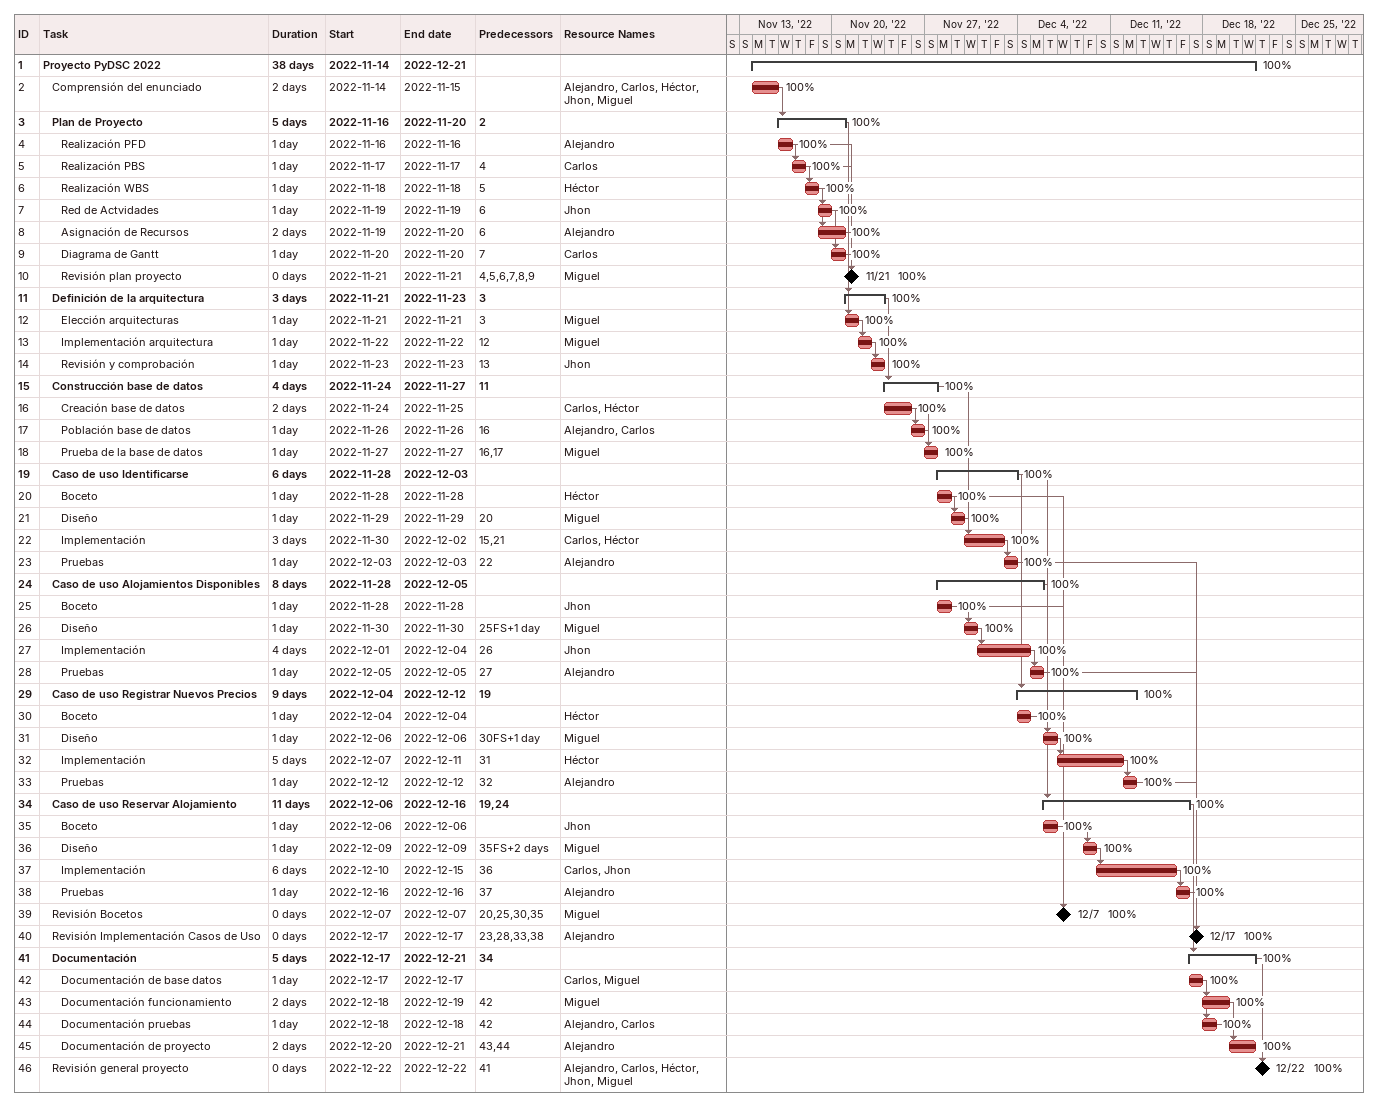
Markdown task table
| ID | Level | Task | Duration | Start | Finish | Predecessors | Resources | % complete |
|---|---|---|---|---|---|---|---|---|
| 1 | 1 | **Proyecto PyDSC 2022** | 38d | 2022-11-14 | 2022-12-21 |  |  | 100 |
| 2 | 2 | Comprensión del enunciado | 2d | 2022-11-14 | 2022-11-15 |  | Alejandro, Carlos, Héctor, Jhon, Miguel | 100 |
| 3 | 2 | **Plan de Proyecto** | 5d | 2022-11-16 | 2022-11-20 | 2 |  | 100 |
| 4 | 3 | Realización PFD | 1d | 2022-11-16 | 2022-11-16 |  | Alejandro | 100 |
| 5 | 3 | Realización PBS | 1d | 2022-11-17 | 2022-11-17 | 4 | Carlos | 100 |
| 6 | 3 | Realización WBS | 1d | 2022-11-18 | 2022-11-18 | 5 | Héctor | 100 |
| 7 | 3 | Red de Actvidades | 1d | 2022-11-19 | 2022-11-19 | 6 | Jhon | 100 |
| 8 | 3 | Asignación de Recursos | 2d | 2022-11-19 | 2022-11-20 | 6 | Alejandro | 100 |
| 9 | 3 | Diagrama de Gantt | 1d | 2022-11-20 | 2022-11-20 | 7 | Carlos | 100 |
| 10 | 3 | Revisión plan proyecto | 0d | 2022-11-21 | 2022-11-21 | 4, 5, 6, 7, 8, 9 | Miguel | 100 |
| 11 | 2 | **Definición de la arquitectura** | 3d | 2022-11-21 | 2022-11-23 | 3 |  | 100 |
| 12 | 3 | Elección arquitecturas | 1d | 2022-11-21 | 2022-11-21 | 3 | Miguel | 100 |
| 13 | 3 | Implementación arquitectura | 1d | 2022-11-22 | 2022-11-22 | 12 | Miguel | 100 |
| 14 | 3 | Revisión y comprobación | 1d | 2022-11-23 | 2022-11-23 | 13 | Jhon | 100 |
| 15 | 2 | **Construcción base de datos** | 4d | 2022-11-24 | 2022-11-27 | 11 |  | 100 |
| 16 | 3 | Creación base de datos | 2d | 2022-11-24 | 2022-11-25 |  | Carlos, Héctor | 100 |
| 17 | 3 | Población base de datos | 1d | 2022-11-26 | 2022-11-26 | 16 | Alejandro, Carlos | 100 |
| 18 | 3 | Prueba de la base de datos | 1d | 2022-11-27 | 2022-11-27 | 16, 17 | Miguel | 100 |
| 19 | 2 | **Caso de uso Identificarse** | 6d | 2022-11-28 | 2022-12-03 |  |  | 100 |
| 20 | 3 | Boceto | 1d | 2022-11-28 | 2022-11-28 |  | Héctor | 100 |
| 21 | 3 | Diseño | 1d | 2022-11-29 | 2022-11-29 | 20 | Miguel | 100 |
| 22 | 3 | Implementación | 3d | 2022-11-30 | 2022-12-02 | 15, 21 | Carlos, Héctor | 100 |
| 23 | 3 | Pruebas | 1d | 2022-12-03 | 2022-12-03 | 22 | Alejandro | 100 |
| 24 | 2 | **Caso de uso Alojamientos Disponibles** | 8d | 2022-11-28 | 2022-12-05 |  |  | 100 |
| 25 | 3 | Boceto | 1d | 2022-11-28 | 2022-11-28 |  | Jhon | 100 |
| 26 | 3 | Diseño | 1d | 2022-11-30 | 2022-11-30 | 25FS+1d | Miguel | 100 |
| 27 | 3 | Implementación | 4d | 2022-12-01 | 2022-12-04 | 26 | Jhon | 100 |
| 28 | 3 | Pruebas | 1d | 2022-12-05 | 2022-12-05 | 27 | Alejandro | 100 |
| 29 | 2 | **Caso de uso Registrar Nuevos Precios** | 9d | 2022-12-04 | 2022-12-12 | 19 |  | 100 |
| 30 | 3 | Boceto | 1d | 2022-12-04 | 2022-12-04 |  | Héctor | 100 |
| 31 | 3 | Diseño | 1d | 2022-12-06 | 2022-12-06 | 30FS+1d | Miguel | 100 |
| 32 | 3 | Implementación | 5d | 2022-12-07 | 2022-12-11 | 31 | Héctor | 100 |
| 33 | 3 | Pruebas | 1d | 2022-12-12 | 2022-12-12 | 32 | Alejandro | 100 |
| 34 | 2 | **Caso de uso Reservar Alojamiento** | 11d | 2022-12-06 | 2022-12-16 | 19, 24 |  | 100 |
| 35 | 3 | Boceto | 1d | 2022-12-06 | 2022-12-06 |  | Jhon | 100 |
| 36 | 3 | Diseño | 1d | 2022-12-09 | 2022-12-09 | 35FS+2d | Miguel | 100 |
| 37 | 3 | Implementación | 6d | 2022-12-10 | 2022-12-15 | 36 | Carlos, Jhon | 100 |
| 38 | 3 | Pruebas | 1d | 2022-12-16 | 2022-12-16 | 37 | Alejandro | 100 |
| 39 | 2 | Revisión Bocetos | 0d | 2022-12-07 | 2022-12-07 | 20, 25, 30, 35 | Miguel | 100 |
| 40 | 2 | Revisión Implementación Casos de Uso | 0d | 2022-12-17 | 2022-12-17 | 23, 28, 33, 38 | Alejandro | 100 |
| 41 | 2 | **Documentación** | 5d | 2022-12-17 | 2022-12-21 | 34 |  | 100 |
| 42 | 3 | Documentación de base datos | 1d | 2022-12-17 | 2022-12-17 |  | Carlos, Miguel | 100 |
| 43 | 3 | Documentación funcionamiento | 2d | 2022-12-18 | 2022-12-19 | 42 | Miguel | 100 |
| 44 | 3 | Documentación pruebas | 1d | 2022-12-18 | 2022-12-18 | 42 | Alejandro, Carlos | 100 |
| 45 | 3 | Documentación de proyecto | 2d | 2022-12-20 | 2022-12-21 | 43, 44 | Alejandro | 100 |
| 46 | 2 | Revisión general proyecto | 0d | 2022-12-22 | 2022-12-22 | 41 | Alejandro, Carlos, Héctor, Jhon, Miguel | 100 |
